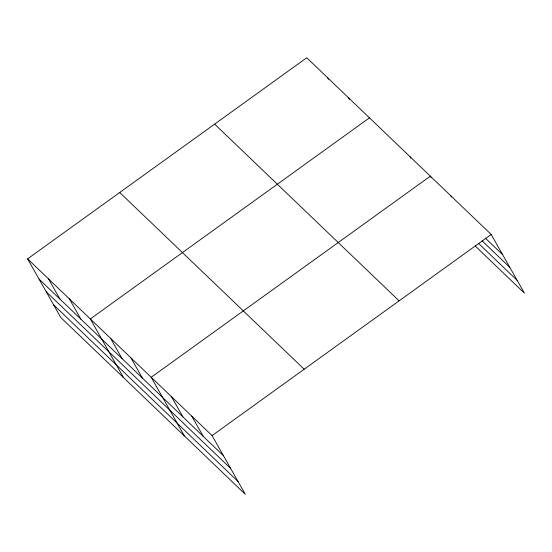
<?xml version="1.0" encoding="UTF-8"?>
<svg xmlns="http://www.w3.org/2000/svg" width="552" height="552" viewBox="0 0 552 552"><rect width="100%" height="100%" fill="white"/><g stroke="black" fill="none" stroke-linecap="round" stroke-linejoin="round"><path stroke-width="0.83" d="M27.6 258.867L212.078 435.59L245.26 494.233L60.782 317.51L27.6 258.867L306.739 57.767L491.218 234.49L524.4 293.133L475.203 246.006M369.461 117.852L90.321 318.952L123.503 377.596M212.078 435.59L491.218 234.49M485.422 238.188L502.644 254.679M482.151 240.858L509.82 267.368M478.481 243.335L517.217 280.444M214.624 124.124L399.103 300.854M119.715 192.503L304.193 369.226M39.026 279.057L223.505 455.779M46.202 291.746L230.681 468.469M53.599 304.821L238.078 481.544M450.632 195.608L451.481 197.105M431.188 177.668L430.339 176.171L151.2 377.271L184.382 435.914M410.046 156.727L410.895 158.224M348.553 97.821L349.402 99.319M327.647 77.791L328.495 79.288M191.785 416.153L203.212 436.342M171.493 396.709L182.919 416.905M130.907 357.834L142.333 378.023M110.614 338.39L122.04 358.579M69.414 298.922L80.84 319.111M48.507 278.891L59.933 299.087"/></g></svg>
